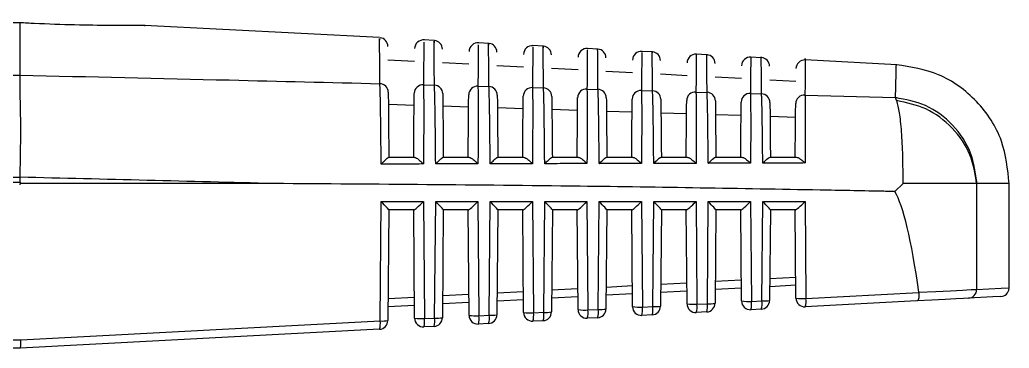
# Model space of a CAD drawing. Extents: x 16.5 to 113.1, y 4.4 to 84.5.
# Drawn here: x 57.919 to 59.045, y 70.258 to 70.632 of the extents above; entities that cross this region are included whole.
import ezdxf

# ---------------------------------------------------------------- set-up
doc = ezdxf.new("R2010")
doc.units = 0
doc.header["$MEASUREMENT"] = 0
doc.layers.add('OBJECT', color=7, linetype='CONTINUOUS')

msp = doc.modelspace()

# ---------------------------------------------------------------- linework, layer by layer
at = {"layer": 'OBJECT'}
for p, q in [((57.9197, 70.5686), (57.9197, 70.6282)), ((58.3287, 70.6113), (58.0612, 70.6253)), ((58.3907, 70.608), (58.3791, 70.6087)), ((58.4527, 70.6048), (58.441, 70.6054)), ((58.5147, 70.6015), (58.503, 70.6022)), ((58.5767, 70.5983), (58.5649, 70.5989)), ((58.6387, 70.595), (58.6269, 70.5957)), ((58.3683, 70.5842), (58.3381, 70.5858)), ((58.4303, 70.581), (58.4002, 70.5826)), ((58.7007, 70.5918), (58.6888, 70.5924)), ((58.7627, 70.5885), (58.7508, 70.5892)), ((58.9168, 70.5805), (58.8128, 70.5859)), ((58.4924, 70.5777), (58.462, 70.5793)), ((58.5544, 70.5745), (58.524, 70.5761)), ((58.6164, 70.5712), (58.5861, 70.5728)), ((57.7952, 70.5686), (57.9197, 70.5686)), ((57.9197, 70.5686), (57.9197, 70.5686)), ((58.6783, 70.568), (58.6481, 70.5696)), ((58.7401, 70.5647), (58.7103, 70.5663)), ((58.8021, 70.5615), (58.7723, 70.563)), ((58.3785, 70.5576), (58.391, 70.5573)), ((58.4405, 70.556), (58.453, 70.5557)), ((58.5025, 70.5544), (58.515, 70.5541)), ((58.5645, 70.5528), (58.577, 70.5524)), ((58.6265, 70.5511), (58.6391, 70.5508)), ((58.6884, 70.5494), (58.7011, 70.549)), ((58.7504, 70.5477), (58.7631, 70.5473)), ((58.8124, 70.5459), (58.9154, 70.543)), ((58.9167, 70.5396), (58.9154, 70.543)), ((58.3386, 70.5354), (58.3679, 70.5345)), ((58.4006, 70.5335), (58.4299, 70.5326)), ((58.4626, 70.5316), (58.4918, 70.5307)), ((58.5246, 70.5297), (58.5538, 70.5288)), ((58.5866, 70.5277), (58.6158, 70.5268)), ((58.6487, 70.5258), (58.6778, 70.5248)), ((58.7107, 70.5238), (58.7398, 70.5229)), ((58.7727, 70.5218), (58.8018, 70.5209)), ((58.339, 70.4752), (58.3681, 70.4752)), ((58.401, 70.4752), (58.4302, 70.4752)), ((58.463, 70.4752), (58.4922, 70.4752)), ((58.5249, 70.4752), (58.5543, 70.4752)), ((58.5869, 70.4752), (58.6163, 70.4752)), ((58.6489, 70.4752), (58.6784, 70.4752)), ((58.7108, 70.4752), (58.7405, 70.4752)), ((58.7728, 70.4752), (58.8026, 70.4752)), ((57.9197, 70.452), (57.7947, 70.452)), ((57.7947, 70.4468), (57.9197, 70.4468)), ((57.9197, 70.4468), (57.9197, 70.452)), ((58.2084, 70.4452), (57.9198, 70.4452)), ((58.924, 70.4452), (58.9148, 70.4361)), ((59.0077, 70.4452), (59.0077, 70.3247)), ((59.0081, 70.4452), (59.0077, 70.4452)), ((59.0447, 70.3266), (59.0447, 70.4456)), ((58.3292, 70.2888), (58.3304, 70.4247)), ((58.3304, 70.4247), (58.3785, 70.4247)), ((58.3785, 70.4247), (58.3796, 70.2914)), ((58.3912, 70.2921), (58.3924, 70.4247)), ((58.3924, 70.4247), (58.4405, 70.4247)), ((58.4405, 70.4247), (58.4416, 70.2947)), ((58.4533, 70.2953), (58.4544, 70.4247)), ((58.4544, 70.4247), (58.5025, 70.4247)), ((58.5025, 70.4247), (58.5036, 70.298)), ((58.5153, 70.2986), (58.5164, 70.4247)), ((58.5164, 70.4247), (58.5645, 70.4247)), ((58.5645, 70.4247), (58.5656, 70.3013)), ((58.5773, 70.3019), (58.5784, 70.4247)), ((58.5784, 70.4247), (58.6265, 70.4247)), ((58.6265, 70.4247), (58.6275, 70.3045)), ((58.6394, 70.3052), (58.6404, 70.4247)), ((58.6404, 70.4247), (58.6885, 70.4247)), ((58.6885, 70.4247), (58.6895, 70.3078)), ((58.7014, 70.3084), (58.7024, 70.4247)), ((58.7024, 70.4247), (58.7505, 70.4247)), ((58.7505, 70.4247), (58.7515, 70.3111)), ((58.7634, 70.3117), (58.7644, 70.4247)), ((58.7644, 70.4247), (58.8125, 70.4247)), ((58.8125, 70.4247), (58.8134, 70.3143)), ((58.3391, 70.4153), (58.338, 70.2892)), ((58.3675, 70.4152), (58.3391, 70.4152)), ((58.3684, 70.2919), (58.3674, 70.4152)), ((58.4011, 70.4153), (58.4, 70.2925)), ((58.4295, 70.4152), (58.4011, 70.4152)), ((58.4304, 70.2951), (58.4294, 70.4152)), ((58.4631, 70.4153), (58.4621, 70.2958)), ((58.4915, 70.4152), (58.4631, 70.4152)), ((58.4924, 70.2984), (58.4914, 70.4152)), ((58.5251, 70.4153), (58.5241, 70.299)), ((58.5535, 70.4152), (58.5251, 70.4152)), ((58.5543, 70.3017), (58.5534, 70.4152)), ((58.5871, 70.4153), (58.5861, 70.3023)), ((58.6155, 70.4152), (58.5871, 70.4152)), ((58.6163, 70.305), (58.6154, 70.4152)), ((58.6491, 70.4153), (58.6481, 70.3056)), ((58.6775, 70.4152), (58.6491, 70.4152)), ((58.6783, 70.3082), (58.6774, 70.4152)), ((58.7111, 70.4153), (58.7102, 70.3089)), ((58.7395, 70.4152), (58.7111, 70.4152)), ((58.7403, 70.3115), (58.7394, 70.4152)), ((58.7731, 70.4153), (58.7722, 70.3121)), ((58.8015, 70.4152), (58.7731, 70.4152)), ((58.8022, 70.3148), (58.8014, 70.4152)), ((58.7104, 70.3339), (58.74, 70.3355)), ((58.7724, 70.3372), (58.802, 70.3388)), ((58.5243, 70.3241), (58.5541, 70.3257)), ((58.5863, 70.3274), (58.6161, 70.329)), ((58.6782, 70.3228), (58.6483, 70.3212)), ((58.6484, 70.3307), (58.6781, 70.3322)), ((58.7401, 70.3261), (58.7103, 70.3245)), ((58.8021, 70.3294), (58.7723, 70.3278)), ((58.3382, 70.3143), (58.3682, 70.3159)), ((58.4002, 70.3176), (58.4302, 70.3191)), ((58.4922, 70.313), (58.4622, 70.3114)), ((58.4623, 70.3208), (58.4922, 70.3224)), ((58.5542, 70.3163), (58.5242, 70.3147)), ((58.6162, 70.3195), (58.5863, 70.318)), ((58.7515, 70.3111), (58.7634, 70.3117)), ((58.9397, 70.3116), (58.8128, 70.3049)), ((58.8134, 70.3143), (58.9421, 70.3211)), ((58.9421, 70.3211), (58.9421, 70.3215)), ((58.3683, 70.3064), (58.3381, 70.3049)), ((58.4303, 70.3097), (58.4002, 70.3081)), ((58.5656, 70.3013), (58.5773, 70.3019)), ((58.6275, 70.3045), (58.6394, 70.3052)), ((58.6895, 70.3078), (58.7014, 70.3084)), ((58.7627, 70.3022), (58.7508, 70.3016)), ((57.9207, 70.2672), (58.3292, 70.2888)), ((58.3796, 70.2914), (58.3912, 70.2921)), ((58.4416, 70.2947), (58.4533, 70.2953)), ((58.5146, 70.2891), (58.5029, 70.2885)), ((58.5036, 70.298), (58.5153, 70.2986)), ((58.5766, 70.2924), (58.5649, 70.2918)), ((58.6387, 70.2957), (58.6268, 70.2951)), ((58.7007, 70.299), (58.6888, 70.2983)), ((58.3285, 70.2793), (57.9197, 70.2577)), ((58.3906, 70.2826), (58.379, 70.282)), ((58.4526, 70.2859), (58.4409, 70.2852)), ((57.8812, 70.2672), (57.9207, 70.2672)), ((57.9197, 70.2577), (57.8806, 70.2577)), ((57.9197, 70.2577), (57.9197, 70.2577))]:
    msp.add_line(p, q, dxfattribs=at)
at = {"layer": 'OBJECT', "flags": 128}
for points in [[(58.9421, 70.3215), (58.9613, 70.3224), (58.978, 70.3232), (58.9915, 70.3239), (59.0016, 70.3244), (59.0077, 70.3247)], [(59.0077, 70.3247), (59.0354, 70.3261), (59.0447, 70.3266)], [(58.9984, 70.3147), (58.9929, 70.3144), (58.9839, 70.3139), (58.9718, 70.3133), (58.9569, 70.3125), (58.9397, 70.3116)], [(59.0353, 70.3166), (59.0353, 70.3166), (59.026, 70.3161), (58.9984, 70.3147)]]:
    msp.add_lwpolyline(points, dxfattribs=at)
at = {"layer": 'OBJECT'}
for centre, radius, start, end in [((58.328, 70.6013), 0.01, 0.5, 83.0997), ((58.3784, 70.5987), 0.01, 83.4921, 179.5), ((58.39, 70.5981), 0.01, 0.5, 83.6003), ((58.4404, 70.5954), 0.01, 83.9939, 179.5), ((58.4521, 70.5948), 0.01, 0.5, 84.103), ((58.5024, 70.5922), 0.01, 84.4978, 179.5), ((58.5141, 70.5916), 0.01, 0.5, 84.6079), ((58.5643, 70.5889), 0.01, 85.0037, 179.5), ((58.5761, 70.5883), 0.01, 0.5, 85.1147), ((58.6263, 70.5857), 0.01, 85.5116, 179.5), ((58.6381, 70.5851), 0.01, 0.5, 85.6235), ((58.6883, 70.5824), 0.01, 86.0214, 179.5), ((58.7002, 70.5818), 0.01, 0.5, 86.1343), ((58.7503, 70.5792), 0.01, 86.5331, 179.5), ((58.7622, 70.5786), 0.01, 0.5, 86.6468), ((58.8122, 70.5759), 0.01, 86.9496, 179.5), ((58.3286, 70.549), 0.00987, 1.134, 87.7412), ((58.3779, 70.5477), 0.0099, 86.3725, 178.7897), ((58.3906, 70.5474), 0.00987, 1.1135, 87.7191), ((58.4399, 70.5461), 0.0099, 86.3922, 178.8115), ((58.4526, 70.5458), 0.00987, 1.0943, 87.6966), ((58.5019, 70.5445), 0.00991, 86.4108, 178.8338), ((58.5146, 70.5442), 0.00988, 1.0784, 87.6709), ((58.5639, 70.5429), 0.00991, 86.4286, 178.8557), ((58.5766, 70.5426), 0.00988, 1.0553, 87.6532), ((58.6258, 70.5412), 0.00991, 86.4477, 178.8788), ((58.6386, 70.5409), 0.00989, 1.0368, 87.6311), ((58.6878, 70.5395), 0.00991, 86.4666, 178.8996), ((58.7007, 70.5392), 0.00989, 1.0189, 87.61), ((58.7498, 70.5378), 0.00992, 86.4849, 178.9201), ((58.7627, 70.5374), 0.00989, 1.003, 87.587), ((58.8118, 70.536), 0.00992, 86.5029, 178.941), ((58.9978, 70.3246), 0.00991, 273.4746, 0.5507), ((59.0347, 70.3266), 0.01, 273.0226, 355.0653), ((58.748, 70.3655), 0.0545, 261.8662, 273.6814), ((58.7503, 70.3116), 0.01, 180.5, 273.0226), ((58.7622, 70.3122), 0.01, 273.0226, 359.5), ((58.7433, 70.3084), 0.0204, 342.3855, 9.2745), ((58.7658, 70.3526), 0.041, 266.6857, 279.0007), ((58.8099, 70.3688), 0.0545, 261.8661, 273.6815), ((58.8122, 70.3149), 0.01, 180.5, 273.0226), ((58.7933, 70.3111), 0.0204, 342.3859, 9.2742), ((58.5621, 70.3557), 0.0545, 261.8661, 273.6815), ((58.5643, 70.3018), 0.01, 180.5, 273.0226), ((58.5454, 70.298), 0.0204, 342.3859, 9.2742), ((58.5761, 70.3024), 0.01, 273.0226, 359.5), ((58.5572, 70.2986), 0.0204, 342.383, 9.2806), ((58.5797, 70.3428), 0.041, 266.687, 278.9994), ((58.624, 70.359), 0.0545, 261.8667, 273.6809), ((58.6263, 70.3051), 0.01, 180.5, 273.0226), ((58.6074, 70.3012), 0.0204, 342.3832, 9.2805), ((58.6381, 70.3057), 0.01, 273.0226, 359.5), ((58.6192, 70.3019), 0.0204, 342.3855, 9.2745), ((58.6417, 70.3461), 0.041, 266.687, 278.9975), ((58.686, 70.3622), 0.0545, 261.8665, 273.6811), ((58.6883, 70.3083), 0.01, 180.5, 273.0226), ((58.6694, 70.3045), 0.0204, 342.3832, 9.2805), ((58.7002, 70.309), 0.01, 273.0226, 359.5), ((58.6813, 70.3051), 0.0204, 342.3832, 9.2805), ((58.7038, 70.3493), 0.041, 266.6836, 279.001), ((58.7314, 70.3078), 0.0204, 342.3758, 9.2843), ((58.328, 70.2893), 0.01, 273.0226, 359.5), ((58.3091, 70.2855), 0.0204, 342.3828, 9.2808), ((58.3316, 70.3297), 0.041, 266.6868, 278.9977), ((58.3761, 70.3459), 0.0545, 261.8661, 273.6815), ((58.3784, 70.292), 0.01, 180.5, 273.0226), ((58.3595, 70.2882), 0.0204, 342.3859, 9.2742), ((58.39, 70.2926), 0.01, 273.0226, 359.5), ((58.3711, 70.2888), 0.0204, 342.3859, 9.2742), ((58.3936, 70.333), 0.041, 266.6838, 279.0007), ((58.4381, 70.3491), 0.0545, 261.8665, 273.6811), ((58.4404, 70.2952), 0.01, 180.5, 273.0226), ((58.4215, 70.2914), 0.0204, 342.3832, 9.2805), ((58.4521, 70.2958), 0.01, 273.0226, 359.5), ((58.4331, 70.292), 0.0204, 342.3828, 9.2808), ((58.4556, 70.3363), 0.041, 266.687, 278.9994), ((58.5001, 70.3524), 0.0545, 261.8662, 273.6814), ((58.5024, 70.2985), 0.01, 180.5, 273.0226), ((58.4835, 70.2947), 0.0204, 342.3832, 9.2805), ((58.5141, 70.2991), 0.01, 273.0226, 359.5), ((58.4952, 70.2953), 0.0204, 342.3864, 9.2738), ((58.5177, 70.3395), 0.041, 266.6838, 279.0007)]:
    msp.add_arc(centre, radius, start, end, dxfattribs=at)
for centre, major_axis, ratio, start_param, end_param in [((58.897, 70.452), (0.9773, 0), 0.122785, 3.138252, 3.141593), ((53.9014, 68.3827), (19.0675, 0), 0.111038, 1.342949, 1.358461), ((58.897, 70.4468), (0.9773, 0), 0.122785, 3.141593, 3.154684), ((58.8977, 70.4468), (0.9787, 0.0064), 0.122438, 3.101128, 3.114217), ((58.8896, 68.1555), (0.0147, 2.2897), 0.052015, 5.95327, 6.194383), ((58.3292, 70.4252), (-0.00991, 0.00999), 0.035372, 3.176643, 4.624979), ((58.3773, 70.4252), (0.00988, 0.00996), 0.087934, 3.228543, 4.746979), ((58.3912, 70.4252), (-0.00991, 0.00999), 0.035372, 3.176643, 4.624979), ((58.4393, 70.4252), (0.00988, 0.00996), 0.087934, 3.228543, 4.746979), ((58.4532, 70.4252), (-0.00991, 0.00999), 0.035372, 3.176643, 4.624979), ((58.5013, 70.4252), (0.00988, 0.00996), 0.087934, 3.228543, 4.746979), ((58.5152, 70.4252), (-0.00991, 0.00999), 0.035372, 3.176643, 4.624979), ((58.5633, 70.4252), (0.00988, 0.00996), 0.087934, 3.228543, 4.746979), ((58.5772, 70.4252), (-0.00991, 0.00999), 0.035372, 3.176643, 4.624979), ((58.6253, 70.4252), (0.00988, 0.00996), 0.087934, 3.228543, 4.746979), ((58.6392, 70.4252), (-0.00991, 0.00999), 0.035372, 3.176643, 4.624979), ((58.6873, 70.4252), (0.00988, 0.00996), 0.087934, 3.228543, 4.746979), ((58.7012, 70.4252), (-0.00991, 0.00999), 0.035372, 3.176643, 4.624979), ((58.7493, 70.4252), (0.00988, 0.00996), 0.087934, 3.228543, 4.746979), ((58.7632, 70.4252), (-0.00991, 0.00999), 0.035372, 3.176643, 4.624979), ((58.8113, 70.4252), (0.00988, 0.00996), 0.087934, 3.228543, 4.746979), ((57.9195, 70.2677), (-0.00026, 0.01), 0.120424, 3.14477, 4.656852)]:
    msp.add_ellipse(centre, major_axis=major_axis, ratio=ratio, start_param=start_param, end_param=end_param, dxfattribs=at)
for points, knots in [([(57.9197, 70.6282), (57.9037, 70.6283), (57.8717, 70.6285), (57.8292, 70.6299), (57.8056, 70.6311), (57.7962, 70.6316), (57.7949, 70.6316)], [0, 0, 0, 0, 0.315568, 0.631102, 0.947588, 1, 1, 1, 1]), ([(58.0612, 70.6252), (58.0617, 70.6252), (58.0637, 70.6252), (58.0507, 70.6251), (58.0232, 70.625), (57.983, 70.6256), (57.9464, 70.6268), (57.9251, 70.6279), (57.9197, 70.6282)], [0, 0, 0, 0, 0.06941, 0.284852, 0.500141, 0.714749, 0.928344, 1, 1, 1, 1]), ([(58.329, 70.5589), (58.329, 70.5603), (58.3289, 70.5674), (58.3287, 70.5933), (58.3285, 70.6147), (58.3285, 70.6092), (58.3285, 70.6084)], [0, 0, 0, 0, 0.04133, 0.206678, 0.869682, 1, 1, 1, 1]), ([(58.3789, 70.606), (58.3789, 70.6055), (58.3789, 70.6042), (58.3787, 70.5744), (58.3785, 70.5576)], [0, 0, 0, 0, 0.436769, 1, 1, 1, 1]), ([(58.391, 70.5573), (58.391, 70.5587), (58.3909, 70.5657), (58.3907, 70.5912), (58.3905, 70.6117), (58.3906, 70.6063), (58.3906, 70.6055)], [0, 0, 0, 0, 0.042041, 0.210231, 0.884638, 1, 1, 1, 1]), ([(58.453, 70.5557), (58.453, 70.5571), (58.4529, 70.564), (58.4527, 70.5889), (58.4525, 70.6087), (58.4526, 70.6033), (58.4526, 70.6026)], [0, 0, 0, 0, 0.042776, 0.213906, 0.900109, 1, 1, 1, 1]), ([(58.515, 70.5541), (58.515, 70.5554), (58.515, 70.5622), (58.5147, 70.5867), (58.5146, 70.6057), (58.5146, 70.6003), (58.5146, 70.5997)], [0, 0, 0, 0, 0.043537, 0.21771, 0.916123, 1, 1, 1, 1]), ([(58.4409, 70.6031), (58.4409, 70.6024), (58.4409, 70.6008), (58.4406, 70.572), (58.4405, 70.556)], [0, 0, 0, 0, 0.444733, 1, 1, 1, 1]), ([(58.5029, 70.6003), (58.5029, 70.5994), (58.5029, 70.5975), (58.5026, 70.5696), (58.5025, 70.5544)], [0, 0, 0, 0, 0.452954, 1, 1, 1, 1]), ([(58.5649, 70.5974), (58.5648, 70.5964), (58.5648, 70.5941), (58.5646, 70.5672), (58.5645, 70.5528)], [0, 0, 0, 0, 0.461446, 1, 1, 1, 1]), ([(58.577, 70.5524), (58.577, 70.5538), (58.577, 70.5604), (58.5768, 70.5844), (58.5766, 70.6026), (58.5766, 70.5973), (58.5766, 70.5969)], [0, 0, 0, 0, 0.0443251, 0.221651, 0.9327091, 1, 1, 1, 1]), ([(58.6268, 70.5945), (58.6268, 70.5934), (58.6268, 70.5908), (58.6266, 70.5649), (58.6265, 70.5511)], [0, 0, 0, 0, 0.470225, 1, 1, 1, 1]), ([(58.6391, 70.5508), (58.639, 70.5521), (58.639, 70.5586), (58.6388, 70.5821), (58.6386, 70.5996), (58.6387, 70.5943), (58.6387, 70.594)], [0, 0, 0, 0, 0.045141, 0.225734, 0.949897, 1, 1, 1, 1]), ([(58.7011, 70.549), (58.7011, 70.5503), (58.701, 70.5568), (58.7008, 70.5798), (58.7007, 70.5965), (58.7007, 70.5914), (58.7007, 70.5911)], [0, 0, 0, 0, 0.045988, 0.229969, 0.967722, 1, 1, 1, 1]), ([(58.7631, 70.5473), (58.7631, 70.5486), (58.763, 70.5549), (58.7628, 70.5775), (58.7627, 70.5935), (58.7627, 70.5884), (58.7627, 70.5883)], [0, 0, 0, 0, 0.046867, 0.234363, 0.986219, 1, 1, 1, 1]), ([(58.6888, 70.5917), (58.6888, 70.5903), (58.6888, 70.5875), (58.6886, 70.5624), (58.6884, 70.5494)], [0, 0, 0, 0, 0.479307, 1, 1, 1, 1]), ([(58.7508, 70.5888), (58.7508, 70.5873), (58.7507, 70.5842), (58.7505, 70.56), (58.7504, 70.5477)], [0, 0, 0, 0, 0.488709, 1, 1, 1, 1]), ([(58.8128, 70.5859), (58.8128, 70.5859), (58.8128, 70.591), (58.8127, 70.578), (58.8125, 70.5566), (58.8124, 70.5459)], [0, 0, 0, 0, 0.001446, 0.498454, 1, 1, 1, 1]), ([(58.9154, 70.543), (58.9157, 70.5538), (58.9162, 70.5757), (58.9163, 70.5789), (58.9164, 70.5805)], [0, 0, 0, 0, 0.496376, 1, 1, 1, 1]), ([(59.0447, 70.4452), (59.043, 70.4617), (59.0393, 70.496), (59.0098, 70.5407), (58.9668, 70.5724), (58.9328, 70.5779), (58.9164, 70.5805)], [0, 0, 0, 0, 0.240773, 0.5, 0.759226, 1, 1, 1, 1]), ([(57.9197, 70.4524), (57.92, 70.4659), (57.9206, 70.4928), (57.9204, 70.5285), (57.9196, 70.5559), (57.9197, 70.5644), (57.9197, 70.5686)], [0, 0, 0, 0, 0.253584, 0.507164, 0.760847, 1, 1, 1, 1]), ([(57.9197, 70.5686), (57.999, 70.5668), (58.1355, 70.5637), (58.2719, 70.5603), (58.329, 70.5589)], [0, 0, 0, 0, 0.58145, 1, 1, 1, 1]), ([(58.3304, 70.4673), (58.3304, 70.47), (58.3303, 70.4791), (58.3301, 70.5005), (58.3298, 70.5281), (58.3293, 70.5498), (58.3291, 70.5562), (58.329, 70.5589)], [0, 0, 0, 0, 0.0597752, 0.2071601, 0.5014107, 0.7959341, 1, 1, 1, 1]), ([(58.3385, 70.5492), (58.3385, 70.5453), (58.3386, 70.5376), (58.3388, 70.5114), (58.339, 70.4876), (58.3391, 70.4752)], [0, 0, 0, 0, 0.324207, 0.64849, 1, 1, 1, 1]), ([(58.3674, 70.4752), (58.3675, 70.4865), (58.3676, 70.509), (58.3679, 70.5356), (58.368, 70.5437), (58.368, 70.5479)], [0, 0, 0, 0, 0.324373, 0.648691, 1, 1, 1, 1]), ([(58.3785, 70.5576), (58.3786, 70.5559), (58.3787, 70.5506), (58.3788, 70.5322), (58.3788, 70.5041), (58.3786, 70.481), (58.3785, 70.4701), (58.3785, 70.4675)], [0, 0, 0, 0, 0.148505, 0.448597, 0.748256, 0.940445, 1, 1, 1, 1]), ([(58.3924, 70.4675), (58.3924, 70.4701), (58.3923, 70.4792), (58.3921, 70.5003), (58.3918, 70.5277), (58.3913, 70.5487), (58.3911, 70.5549), (58.391, 70.5573)], [0, 0, 0, 0, 0.059496, 0.20846, 0.505894, 0.803609, 1, 1, 1, 1]), ([(58.4005, 70.5476), (58.4005, 70.5438), (58.4006, 70.5361), (58.4008, 70.5103), (58.401, 70.4871), (58.4011, 70.4752)], [0, 0, 0, 0, 0.328087, 0.656252, 1, 1, 1, 1]), ([(58.4405, 70.556), (58.4405, 70.5543), (58.4407, 70.5491), (58.4408, 70.5308), (58.4407, 70.5031), (58.4406, 70.4806), (58.4405, 70.4702), (58.4405, 70.4676)], [0, 0, 0, 0, 0.150135, 0.453531, 0.756488, 0.940721, 1, 1, 1, 1]), ([(58.4544, 70.4676), (58.4544, 70.4702), (58.4543, 70.4792), (58.4541, 70.5002), (58.4538, 70.5273), (58.4533, 70.5476), (58.4531, 70.5534), (58.453, 70.5557)], [0, 0, 0, 0, 0.0592181, 0.2098317, 0.5105953, 0.8116536, 1, 1, 1, 1]), ([(58.5025, 70.5544), (58.5025, 70.5527), (58.5027, 70.5475), (58.5028, 70.5294), (58.5027, 70.5021), (58.5026, 70.4802), (58.5025, 70.4703), (58.5025, 70.4678)], [0, 0, 0, 0, 0.151845, 0.458695, 0.765102, 0.940995, 1, 1, 1, 1]), ([(58.5164, 70.4678), (58.5164, 70.4703), (58.5163, 70.4792), (58.5161, 70.5), (58.5158, 70.5268), (58.5154, 70.5464), (58.5151, 70.552), (58.515, 70.5541)], [0, 0, 0, 0, 0.058943, 0.211284, 0.515533, 0.820091, 1, 1, 1, 1]), ([(58.5645, 70.5528), (58.5645, 70.5511), (58.5647, 70.546), (58.5648, 70.5279), (58.5647, 70.5011), (58.5646, 70.4798), (58.5645, 70.4704), (58.5645, 70.4679)], [0, 0, 0, 0, 0.1536344, 0.4641048, 0.7741282, 0.941266, 1, 1, 1, 1]), ([(58.5784, 70.468), (58.5784, 70.4704), (58.5783, 70.4792), (58.5781, 70.4999), (58.5778, 70.5263), (58.5774, 70.5452), (58.5771, 70.5505), (58.577, 70.5524)], [0, 0, 0, 0, 0.0586706, 0.212823, 0.5207278, 0.8289547, 1, 1, 1, 1]), ([(58.6265, 70.5511), (58.6265, 70.5494), (58.6266, 70.5444), (58.6268, 70.5264), (58.6267, 70.5), (58.6266, 70.4793), (58.6265, 70.4705), (58.6265, 70.4681)], [0, 0, 0, 0, 0.1555102, 0.469778, 0.7835905, 0.9415333, 1, 1, 1, 1]), ([(58.6404, 70.4681), (58.6404, 70.4705), (58.6403, 70.4792), (58.6401, 70.4997), (58.6398, 70.5258), (58.6394, 70.5439), (58.6391, 70.549), (58.6391, 70.5508)], [0, 0, 0, 0, 0.058402, 0.214452, 0.526192, 0.838269, 1, 1, 1, 1]), ([(58.6884, 70.5494), (58.6885, 70.5478), (58.6886, 70.5428), (58.6887, 70.5249), (58.6887, 70.499), (58.6886, 70.4789), (58.6885, 70.4706), (58.6885, 70.4682)], [0, 0, 0, 0, 0.157483, 0.475733, 0.793525, 0.941799, 1, 1, 1, 1]), ([(58.7024, 70.4683), (58.7024, 70.4706), (58.7023, 70.4793), (58.7021, 70.4995), (58.7018, 70.5253), (58.7014, 70.5427), (58.7011, 70.5475), (58.7011, 70.549)], [0, 0, 0, 0, 0.058136, 0.216179, 0.531949, 0.848067, 1, 1, 1, 1]), ([(58.7504, 70.5477), (58.7505, 70.5461), (58.7506, 70.5411), (58.7507, 70.5234), (58.7507, 70.4979), (58.7506, 70.4784), (58.7505, 70.4707), (58.7505, 70.4684)], [0, 0, 0, 0, 0.159552, 0.48199, 0.803962, 0.94206, 1, 1, 1, 1]), ([(58.4294, 70.4752), (58.4295, 70.4864), (58.4296, 70.5088), (58.4299, 70.5345), (58.4299, 70.5424), (58.43, 70.5463)], [0, 0, 0, 0, 0.328437, 0.656814, 1, 1, 1, 1]), ([(58.4625, 70.546), (58.4625, 70.5422), (58.4626, 70.5346), (58.4628, 70.5092), (58.463, 70.4866), (58.4631, 70.4752)], [0, 0, 0, 0, 0.332168, 0.664412, 1, 1, 1, 1]), ([(58.4914, 70.4752), (58.4914, 70.4863), (58.4916, 70.5085), (58.4919, 70.5335), (58.4919, 70.541), (58.492, 70.5447)], [0, 0, 0, 0, 0.332714, 0.665367, 1, 1, 1, 1]), ([(58.5245, 70.5444), (58.5245, 70.5406), (58.5246, 70.5331), (58.5248, 70.5081), (58.525, 70.4861), (58.5251, 70.4752)], [0, 0, 0, 0, 0.336461, 0.673002, 1, 1, 1, 1]), ([(58.5534, 70.4752), (58.5534, 70.4862), (58.5536, 70.5083), (58.5539, 70.5324), (58.5539, 70.5395), (58.5539, 70.5431)], [0, 0, 0, 0, 0.337222, 0.674381, 1, 1, 1, 1]), ([(58.5865, 70.5427), (58.5865, 70.539), (58.5866, 70.5316), (58.5868, 70.507), (58.587, 70.4856), (58.5871, 70.4752)], [0, 0, 0, 0, 0.3409859, 0.6820537, 1, 1, 1, 1]), ([(58.6154, 70.4752), (58.6154, 70.4861), (58.6156, 70.508), (58.6158, 70.5312), (58.6159, 70.5381), (58.6159, 70.5414)], [0, 0, 0, 0, 0.341979, 0.68389, 1, 1, 1, 1]), ([(58.6485, 70.5411), (58.6486, 70.5374), (58.6486, 70.53), (58.6488, 70.5059), (58.649, 70.4851), (58.6491, 70.4752)], [0, 0, 0, 0, 0.345759, 0.691604, 1, 1, 1, 1]), ([(58.6774, 70.4752), (58.6774, 70.486), (58.6776, 70.5077), (58.6778, 70.5301), (58.6779, 70.5366), (58.6779, 70.5397)], [0, 0, 0, 0, 0.347004, 0.693942, 1, 1, 1, 1]), ([(58.7105, 70.5393), (58.7106, 70.5357), (58.7106, 70.5284), (58.7108, 70.5047), (58.711, 70.4845), (58.7111, 70.4752)], [0, 0, 0, 0, 0.350807, 0.701697, 1, 1, 1, 1]), ([(58.7394, 70.4752), (58.7394, 70.4859), (58.7396, 70.5074), (58.7398, 70.5289), (58.7399, 70.5351), (58.7399, 70.538)], [0, 0, 0, 0, 0.3523261, 0.704581, 1, 1, 1, 1]), ([(58.7644, 70.4684), (58.7644, 70.4707), (58.7643, 70.4793), (58.7641, 70.4994), (58.7637, 70.5248), (58.7634, 70.5414), (58.7631, 70.5459), (58.7631, 70.5473)], [0, 0, 0, 0, 0.0578731, 0.218012, 0.5380172, 0.8583869, 1, 1, 1, 1]), ([(58.7726, 70.5376), (58.7726, 70.534), (58.7727, 70.5268), (58.7729, 70.5036), (58.773, 70.484), (58.7731, 70.4752)], [0, 0, 0, 0, 0.356147, 0.712376, 1, 1, 1, 1]), ([(58.8124, 70.5459), (58.8125, 70.5443), (58.8126, 70.5395), (58.8127, 70.5218), (58.8127, 70.4968), (58.8126, 70.478), (58.8125, 70.4708), (58.8125, 70.4686)], [0, 0, 0, 0, 0.161729, 0.488571, 0.814942, 0.942319, 1, 1, 1, 1]), ([(59.0081, 70.4452), (59.0065, 70.457), (59.0032, 70.4813), (58.9818, 70.5131), (58.9511, 70.5362), (58.927, 70.5408), (58.9154, 70.543)], [0, 0, 0, 0, 0.24117, 0.5, 0.758828, 1, 1, 1, 1]), ([(58.924, 70.4452), (58.924, 70.4559), (58.9239, 70.4773), (58.9225, 70.5049), (58.9201, 70.5273), (58.9179, 70.5355), (58.9167, 70.5396)], [0, 0, 0, 0, 0.2499997, 0.4999993, 0.7500001, 1, 1, 1, 1]), ([(59.0077, 70.4452), (59.0059, 70.4564), (59.0023, 70.4794), (58.9812, 70.5097), (58.9515, 70.5322), (58.9281, 70.5372), (58.9167, 70.5396)], [0, 0, 0, 0, 0.241561, 0.499999, 0.758437, 1, 1, 1, 1]), ([(58.8014, 70.4752), (58.8014, 70.4858), (58.8016, 70.507), (58.8018, 70.5277), (58.8019, 70.5336), (58.8019, 70.5362)], [0, 0, 0, 0, 0.357965, 0.715857, 1, 1, 1, 1]), ([(58.3304, 70.4673), (58.3305, 70.4674), (58.3314, 70.4684), (58.3335, 70.4705), (58.3362, 70.4731), (58.3383, 70.4749), (58.3388, 70.4751), (58.339, 70.4752)], [0, 0, 0, 0, 0.007749, 0.250693, 0.570356, 0.807216, 1, 1, 1, 1]), ([(58.3681, 70.4752), (58.3686, 70.4751), (58.3695, 70.4749), (58.372, 70.4734), (58.375, 70.4709), (58.3773, 70.4687), (58.3785, 70.4675), (58.3785, 70.4675)], [0, 0, 0, 0, 0.199293, 0.397083, 0.700898, 0.992019, 1, 1, 1, 1]), ([(58.3924, 70.4675), (58.3925, 70.4675), (58.3933, 70.4684), (58.3954, 70.4705), (58.3981, 70.4731), (58.4002, 70.4749), (58.4007, 70.4751), (58.401, 70.4752)], [0, 0, 0, 0, 0.007814, 0.231079, 0.559206, 0.802814, 1, 1, 1, 1]), ([(58.4302, 70.4752), (58.4306, 70.4751), (58.4317, 70.4749), (58.4345, 70.4731), (58.4375, 70.4706), (58.4396, 70.4685), (58.4405, 70.4676), (58.4405, 70.4676)], [0, 0, 0, 0, 0.203485, 0.450054, 0.7731, 0.99194, 1, 1, 1, 1]), ([(58.4544, 70.4676), (58.4545, 70.4677), (58.4552, 70.4685), (58.4573, 70.4705), (58.4599, 70.4731), (58.4621, 70.4749), (58.4627, 70.4751), (58.463, 70.4752)], [0, 0, 0, 0, 0.0078825, 0.2106168, 0.547452, 0.7981673, 1, 1, 1, 1]), ([(58.4922, 70.4752), (58.4927, 70.4751), (58.4939, 70.4749), (58.4967, 70.4731), (58.4997, 70.4706), (58.5017, 70.4686), (58.5025, 70.4678), (58.5025, 70.4678)], [0, 0, 0, 0, 0.20748, 0.460446, 0.790801, 0.991849, 1, 1, 1, 1]), ([(58.5164, 70.4678), (58.5165, 70.4678), (58.5172, 70.4685), (58.5191, 70.4705), (58.5217, 70.473), (58.524, 70.4749), (58.5247, 70.4751), (58.5249, 70.4752)], [0, 0, 0, 0, 0.0079497, 0.1892667, 0.5350694, 0.7932451, 1, 1, 1, 1]), ([(58.5543, 70.4752), (58.5548, 70.4751), (58.556, 70.4749), (58.5589, 70.4731), (58.5618, 70.4706), (58.5638, 70.4687), (58.5645, 70.4679), (58.5645, 70.4679)], [0, 0, 0, 0, 0.211696, 0.471314, 0.809145, 0.991767, 1, 1, 1, 1]), ([(58.5784, 70.468), (58.5785, 70.468), (58.5791, 70.4686), (58.581, 70.4705), (58.5836, 70.473), (58.5859, 70.4749), (58.5866, 70.4751), (58.5869, 70.4752)], [0, 0, 0, 0, 0.008027, 0.167041, 0.522006, 0.788055, 1, 1, 1, 1]), ([(58.6163, 70.4752), (58.6169, 70.4751), (58.6181, 70.4749), (58.621, 70.473), (58.6239, 70.4706), (58.6259, 70.4687), (58.6265, 70.4681), (58.6265, 70.4681)], [0, 0, 0, 0, 0.216118, 0.482656, 0.828148, 0.991661, 1, 1, 1, 1]), ([(58.6404, 70.4681), (58.6405, 70.4681), (58.641, 70.4687), (58.6428, 70.4705), (58.6454, 70.4729), (58.6478, 70.4749), (58.6486, 70.4751), (58.6489, 70.4752)], [0, 0, 0, 0, 0.008103, 0.143838, 0.508237, 0.782538, 1, 1, 1, 1]), ([(58.6784, 70.4752), (58.679, 70.4751), (58.6802, 70.4749), (58.6832, 70.473), (58.6861, 70.4706), (58.6879, 70.4688), (58.6885, 70.4683), (58.6885, 70.4682)], [0, 0, 0, 0, 0.220763, 0.494549, 0.847831, 0.991565, 1, 1, 1, 1]), ([(58.7024, 70.4683), (58.7025, 70.4683), (58.7029, 70.4687), (58.7046, 70.4705), (58.7072, 70.4729), (58.7097, 70.4749), (58.7105, 70.4751), (58.7108, 70.4752)], [0, 0, 0, 0, 0.008214, 0.11971, 0.493733, 0.77673, 1, 1, 1, 1]), ([(58.7405, 70.4752), (58.7411, 70.4751), (58.7424, 70.4749), (58.7454, 70.473), (58.7482, 70.4706), (58.75, 70.4689), (58.7505, 70.4684), (58.7505, 70.4684)], [0, 0, 0, 0, 0.225627, 0.506972, 0.868213, 0.991459, 1, 1, 1, 1]), ([(58.7644, 70.4684), (58.7645, 70.4685), (58.7648, 70.4688), (58.7665, 70.4705), (58.769, 70.4728), (58.7716, 70.4749), (58.7724, 70.4751), (58.7728, 70.4752)], [0, 0, 0, 0, 0.008288, 0.094565, 0.478398, 0.770551, 1, 1, 1, 1]), ([(58.8026, 70.4752), (58.8032, 70.4751), (58.8046, 70.4749), (58.8077, 70.4729), (58.8104, 70.4706), (58.8121, 70.4689), (58.8125, 70.4686), (58.8125, 70.4686)], [0, 0, 0, 0, 0.236909, 0.528785, 0.900012, 0.991346, 1, 1, 1, 1]), ([(58.3785, 70.4675), (58.3719, 70.4674), (58.3559, 70.4674), (58.3398, 70.4674), (58.3304, 70.4673)], [0, 0, 0, 0, 0.412559, 1, 1, 1, 1]), ([(58.4405, 70.4676), (58.4339, 70.4676), (58.4179, 70.4675), (58.4019, 70.4675), (58.3924, 70.4675)], [0, 0, 0, 0, 0.412531, 1, 1, 1, 1]), ([(58.5025, 70.4678), (58.4959, 70.4677), (58.4799, 70.4677), (58.4639, 70.4677), (58.4544, 70.4676)], [0, 0, 0, 0, 0.412496, 1, 1, 1, 1]), ([(58.5645, 70.4679), (58.5579, 70.4679), (58.5419, 70.4679), (58.5259, 70.4678), (58.5164, 70.4678)], [0, 0, 0, 0, 0.412465, 1, 1, 1, 1]), ([(58.6265, 70.4681), (58.6199, 70.4681), (58.6039, 70.468), (58.5879, 70.468), (58.5784, 70.468)], [0, 0, 0, 0, 0.412428, 1, 1, 1, 1]), ([(58.6885, 70.4682), (58.6819, 70.4682), (58.6659, 70.4682), (58.6499, 70.4681), (58.6404, 70.4681)], [0, 0, 0, 0, 0.412395, 1, 1, 1, 1]), ([(58.7505, 70.4684), (58.7439, 70.4684), (58.7279, 70.4683), (58.7119, 70.4683), (58.7024, 70.4683)], [0, 0, 0, 0, 0.412352, 1, 1, 1, 1]), ([(58.8125, 70.4686), (58.8059, 70.4685), (58.7899, 70.4685), (58.7739, 70.4685), (58.7644, 70.4684)], [0, 0, 0, 0, 0.412313, 1, 1, 1, 1]), ([(58.9148, 70.4361), (58.9091, 70.4362), (58.8807, 70.4368), (58.7613, 70.439), (58.5315, 70.443), (58.3245, 70.4444), (58.2084, 70.4452)], [0, 0, 0, 0, 0.024148, 0.120739, 0.507103, 1, 1, 1, 1]), ([(59.0077, 70.4452), (59.0048, 70.4452), (58.9991, 70.4452), (58.98, 70.4452), (58.9548, 70.4452), (58.9342, 70.4452), (58.924, 70.4452)], [0, 0, 0, 0, 0.250001, 0.499999, 0.750001, 1, 1, 1, 1]), ([(59.0447, 70.4452), (59.0432, 70.4452), (59.0401, 70.4452), (59.0188, 70.4452), (59.0081, 70.4452)], [0, 0, 0, 0, 0.5, 1, 1, 1, 1]), ([(58.9421, 70.3211), (58.9421, 70.32), (58.9422, 70.3178), (58.9418, 70.3149), (58.9411, 70.3128), (58.9404, 70.3118), (58.9399, 70.3116), (58.9398, 70.3116), (58.9397, 70.3116)], [0, 0, 0, 0, 0.2192768, 0.4385033, 0.6592408, 0.8829816, 0.9858182, 1, 1, 1, 1])]:
    msp.add_open_spline(points, degree=3, knots=knots, dxfattribs=at)

doc.saveas('drawing.dxf')
